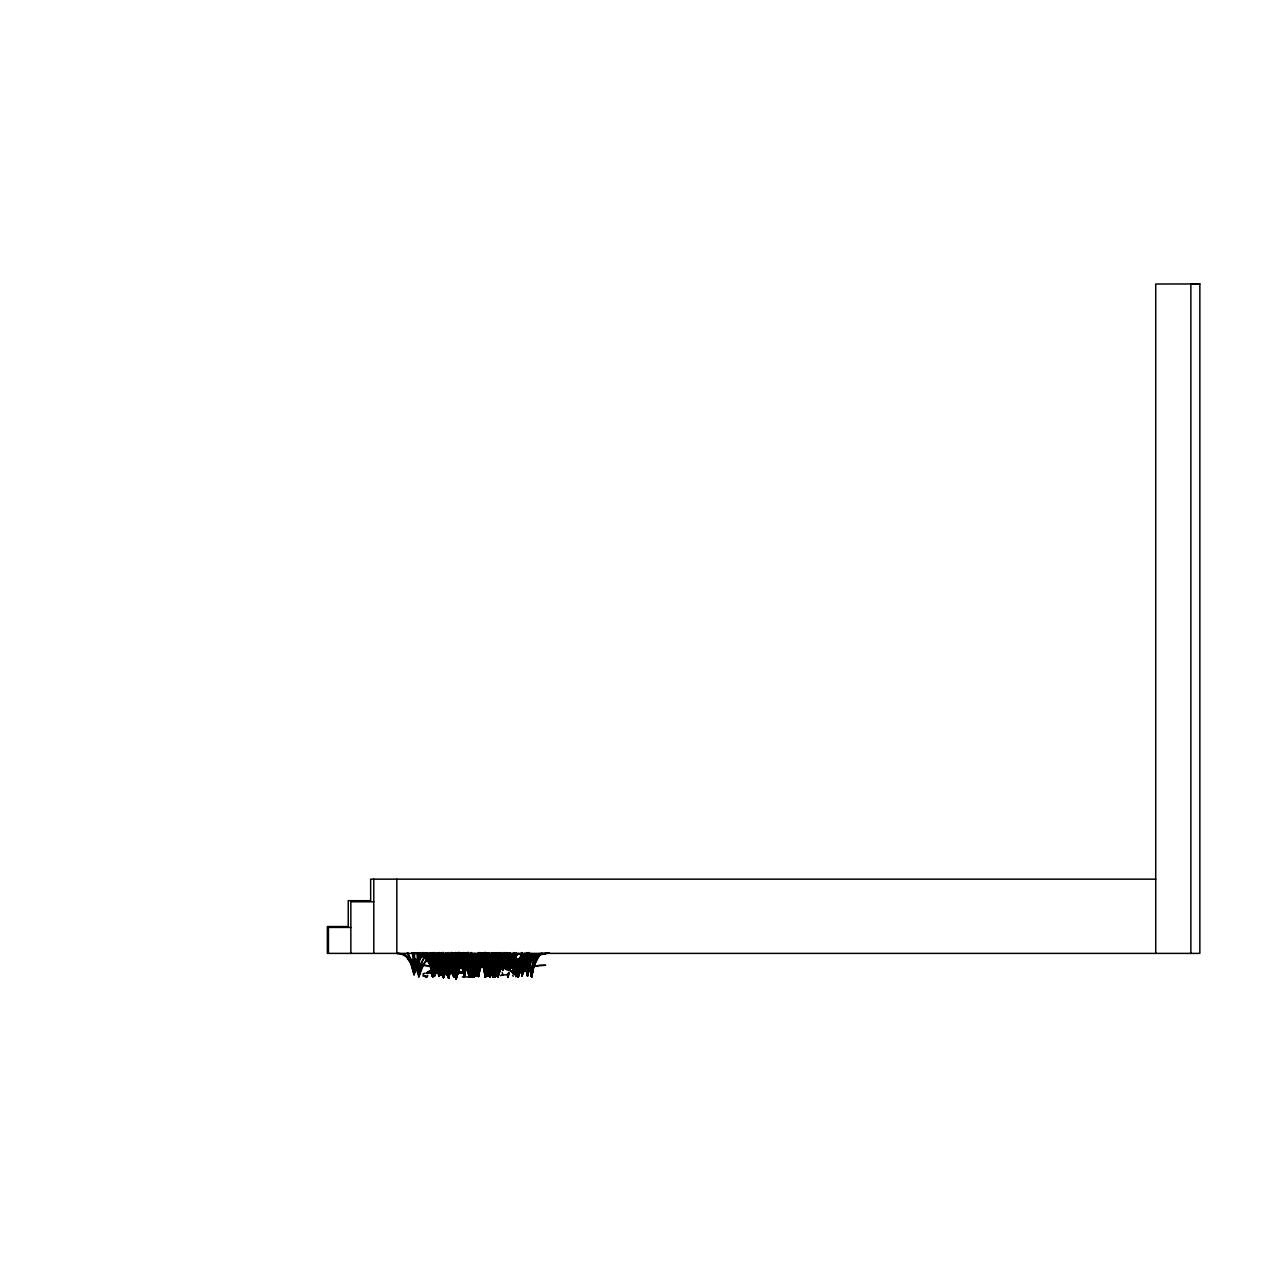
<?xml version="1.0" encoding="UTF-8"?>
<svg xmlns="http://www.w3.org/2000/svg" width="1263" height="1263" viewBox="0 0 1263 1263"><rect width="100%" height="100%" fill="white"/><g stroke="black" fill="none" stroke-linecap="round" stroke-linejoin="round"><path stroke-width="1.5" d="M448.649 973.473L448.649 978.194L452.454 960.448M485.939 959.596L485.939 954.307M478.44 952.57L482.782 963.558L485.134 976.93L485.418 967.442L486.776 970.331L486.097 974.894L487.581 954.749M448.665 973.473L448.649 978.194L448.207 973.805M504.458 967.253L505.484 953.344M450.133 964.522L450.149 961.238M474.43 969.605L473.972 976.93L473.388 974.704L473.972 976.93L477.004 970.126M473.988 974.531L473.972 976.93L476.893 969.937M418.448 953.36L418.89 976.615L421.321 967.647L424.573 962.169L431.188 955.933L438.466 953.328M433.935 952.965L434.204 968.91M438.435 952.965L438.435 958.585M439.95 965.516L440.203 952.839L440.077 975.336L438.324 964.222L434.946 953.155L437.393 954.907A32.08 26.476 82.8 0 1 443.597 962.027L446.486 967.663L448.318 976.441L444.734 972.273L434.393 967.458A54.262 51.909 58.7 0 0 424.842 965.469L418.858 965.232L425.094 965.39A52.667 51.625 -46.4 0 1 434.851 967.316L445.081 972.178L448.318 976.441L450.007 973.599L456.117 969.51M449.817 964.522L449.833 961.238L452.801 953.518M497.275 953.912L497.322 962.816M472.33 960.322L469.947 976.93L467.389 966.006A37.764 23.381 86.1 0 0 464.279 959.17L463.458 952.886M478.109 968.879L478.14 965.279M478.44 968.879L478.472 965.279M499.832 952.57L503.384 959.201L503.4 964.869L503.527 955.633M434.756 968.91L434.504 952.965L436.177 957.18A65.629 59.282 84.9 0 1 439.571 970.805L440.077 975.336L444.529 954.986M447.639 961.775L447.686 959.375M507.758 973.915L507.71 976.93L507.884 973.789M485.955 975.462L485.987 967.853M448.697 971.863L449.707 954.702M449.881 959.643L449.944 956.47M473.783 962.453L476.909 969.147L478.393 976.473L478.645 974.01A32.538 32.38 -35.4 0 1 480.714 966.542L485.592 958.901L491.039 956.707C482.355 958.017 479.419 968.989 478.393 976.473C477.698 966.669 471.652 953.991 460.585 953.486C471.525 954.102 476.767 967.095 478.393 976.473L480.619 965.106A29.886 13.135 84.8 0 1 483.729 960.133L488.481 958.096C481.345 960.338 479.877 970.031 478.393 976.473L475.883 965.106A29.617 14.256 -84.7 0 0 472.473 960.133L467.294 958.096C474.825 959.975 476.893 969.826 478.393 976.473C479.024 966.969 484.313 954.165 495.175 953.486C484.503 954.339 480.003 967.395 478.393 976.473L478.109 974.073A32.222 31.749 63.2 0 0 476.072 966.542L471.194 958.901L465.779 956.707L469.757 957.954L473.783 962.453A37.764 22.134 -86.2 0 0 472.394 966.006L469.947 976.93C469.283 969.4 469.568 956.454 460.884 953.944L463.379 955.381L463.41 973.331L467.863 952.965M464.231 959.122L464.437 973.331L467.278 966.511L472.994 960.275M442.981 952.491L443.502 977.72L447.812 966.416A32.191 25.718 -83.3 0 1 451.696 961.396L448.16 955.886L444.718 954.339C454.538 956.612 455.28 970.679 456.227 979.062L459.369 968.121A37.764 31.654 -84.3 0 1 465.842 958.285M473.151 962.374L473.451 976.741L473.215 953.865M508.436 969.084L508.626 954.496M516.488 975.368L516.014 976.488L516.046 975.273L516.014 976.488L521.351 970.852L529.607 967.363A52.667 51.894 36.8 0 1 539.443 965.453L545.711 965.279L539.664 965.516A54.262 52.43 -54 0 0 530.018 967.505L521.73 970.979L516.014 976.488L516.251 975.399M443.155 961.775L442.871 970.173M486.192 974.894L486.476 967.111M448.223 966.242L448.128 969.826L448.302 966.053M498.08 969.858L497.764 977.041M496.548 970.331L496.327 975.983L495.712 972.384M434.819 968.705L434.93 965.058A37.764 1.958 -86.9 0 0 435.088 955.223L435.072 952.602M452.328 953.502L452.028 959.675M456.827 953.502L456.653 957.559M488.702 965.058L488.292 975.983L486.776 970.331M506.1 953.502L505.926 957.559M474.067 974.057L473.972 976.93L472.851 971.279M508.136 954.496L507.979 969.084M507.821 973.694L507.71 976.93L507.568 974.01M519.914 971.405C525.14 971.579 522.693 970.047 522.124 975.983L521.508 973.11L522.124 975.983C524.398 963.48 536.491 952.491 549.437 952.997L540.675 954.433L529.339 962.074M478.361 972.478L478.235 975.983L477.667 971.468L476.34 975.983L474.493 970.331M485.718 969.084L485.576 976.93L483.824 967.79A49.746 49.699 -43.1 0 0 480.114 958.791M498.143 969.652L497.843 976.93L496.343 971.279M441.497 952.934C432.451 955.317 429.12 995.07 435.088 964.285A32.191 12.677 -85.6 0 1 438.403 957.165L442.018 953.091M503.842 964.569L504.221 955.144M427.226 960.069A32.191 25.718 -83.3 0 0 423.342 965.09L418.921 976.504L419.016 953.36M434.661 972.494L434.519 975.983L433.951 973.189M439.145 972.494L439.003 975.983L438.435 973.189M488.434 972.494L488.292 975.983L487.092 970.173M508.136 966.558L508.279 963.558M509.21 954.907L508.547 969.289M414.627 965.09L419.032 976.378L419.442 965.453A37.764 1.958 -86.9 0 0 419.584 955.617L419.569 952.997M434.677 972.384L434.519 975.983L434.125 973.11M455.659 957.275L447.26 966.148L443.502 977.72L439.114 966.416A32.08 26.476 82.8 0 0 432.893 959.296L425.757 955.223L421.305 954.717C428.536 950.692 449.249 973.126 439.713 972.415C447.213 973.063 435.009 969.558 439.003 975.983L438.608 973.11M448.87 973.331L448.649 978.194L448.223 973.662M464.563 964.158L464.295 976.93L467.626 960.654M477.272 969.447L477.13 975.983L473.562 962.611M485.402 964.158L485.134 976.93L489.933 953.233M508.342 962.106L508.673 955.081M450.228 969.652L450.386 966.432M464.673 965.516L464.295 976.93L461.942 963.558M396.835 879.159L396.835 953.391C408.912 952.965 417.942 965.248 419.032 976.378L419.174 973.378A47.789 44.063 79.9 0 1 420.8 964.237L426.294 953.218M439.887 955.87L435.988 966.59L434.519 975.983L431.472 960.717L427.32 952.586M439.161 972.984L439.003 975.983L436.856 963.558M442.713 972.889L442.555 975.983L441.939 972.384M464.121 958.949L463.41 973.331L458.895 952.965M465.715 953.139L465.51 957.007M478.424 972.368L478.235 975.983L477.746 971.594L478.882 966.842A49.683 49.62 -52.3 0 1 482.608 957.828M450.733 960.038L451.175 952.491M464.2 957.386L464.374 954.26M474.714 954.275L473.372 976.773M441.229 953.312L440.077 975.336L438.671 963.906L435.514 952.649M448.981 971.673L450.449 954.212M455.485 955.444L455.659 952.491M482.798 952.839L485.702 967.111L485.134 976.93L484.724 972.415A65.629 63.75 -80.7 0 0 481.44 958.791L479.766 954.623M505.658 962.074L505.8 959.675M459.906 952.76L465.289 959.391L464.437 973.331L462.889 968.8L457.932 962.185M478.645 968.674L482.545 955.112L487.297 954.939L482.703 955.333L475.33 958.585M451.728 964.695L451.349 970.331L453.906 977.278C455.911 968.484 463.647 961.632 472.173 959.296M485.466 962.548L486.192 953.439M473.293 959.233L473.736 953.865M450.859 959.375L451.712 953.344M472.615 963.022A32.191 7.957 -85.8 0 0 471.904 965.642L469.947 976.93L467.784 965.642A32.08 9.33 85.8 0 0 465.226 958.506L464.689 952.886M465.068 963.827L464.295 976.93L463.868 972.415A65.629 63.75 -80.7 0 0 461.99 963.211M482.719 954.765L486.113 974.815L488.655 954.37M432.988 973.726L432.704 976.883L432.214 973.22L430.43 972.542L431.425 973.489L434.693 973.11L439.966 971.026L438.324 972.478L434.567 971.105L436.256 972.494L438.435 971.721L436.745 973.126L433.209 971.594L434.077 972.699L433.256 973.489L430.667 972.842L433.414 972.621A3.6 1.8 0.1 0 1 437.187 971.61A3.6 1.8 0.1 0 1 440.329 973.126A3.6 1.705 0.1 0 0 436.761 971.673A3.6 1.705 0.1 0 0 433.193 973.11A3.6 1.326 18.8 0 0 432.562 972.715M495.428 973.836L495.175 976.93L494.638 973.331M413.838 952.997L413.648 956.123A32.08 2.337 85.9 0 0 413.633 963.243L414.075 974.547L417.232 963.622A37.764 31.654 -84.3 0 1 423.705 953.77M442.618 953.012L442.129 957.559A32.08 2.337 85.9 0 0 442.113 964.695L442.271 970.331M477.335 968.121L479.419 953.549M477.43 972.21L477.13 975.983L475.362 966.842A49.746 49.589 66.1 0 0 474.304 963.78M486.034 975.147L485.971 975.194M432.72 972.289A3.6 0.979 25.9 0 1 433.43 972.699L432.814 976.694M472.457 973.931L472.188 976.93L471.352 973.11M474.809 954.212L474.367 959.564L475.725 953.77M478.361 953.407L484.376 966.1L486.113 974.815L487.502 963.543L491.891 952.57M439.729 953.612L434.819 963.164L432.483 975.589M529.102 952.491L527.508 975.983L525.945 966.842A49.746 39.611 87 0 0 520.735 953.676M465.147 965.832L464.295 976.93L462.7 960.212M485.829 967.695L485.134 976.93L484.234 965.832A48.294 45.721 82.1 0 0 478.298 952.965M486.034 962.185L486.934 952.949M508.579 972.415L508.168 976.93L507.631 973.915M439.729 953.897L434.835 963.432A47.789 47.268 -62.5 0 0 432.751 972.573L432.467 975.589L429.673 964.285A32.08 13.956 85.5 0 0 426.089 957.165L422.158 953.091M503.905 966.432L505.642 952.491M476.798 971.121L476.34 975.983L473.657 968.989M433.035 973.805L432.735 976.82L432.388 974.026M528.123 952.855L527.508 975.983L528.976 967.095A51.373 44.11 86 0 1 534.17 954.133M417.106 954.907L418.053 967.316A430.983 400.513 -89.9 0 0 418.969 976.441L422.252 961.111L426.72 952.981M434.835 972.889L434.519 975.983L434.33 972.384M439.319 972.889L439.003 975.983L438.814 972.384M486.271 969.289L485.576 976.93L483.666 968.042L479.845 959.201M504.079 966.163L505.721 953.486M465.779 955.933L466.094 952.949L468.415 952.934M442.887 972.984L442.555 975.983L442.034 972.494M508.231 967.111L510.284 952.949M508.563 973.426L508.168 976.93L507.9 973.915M442.271 962.927L434.898 958.743L427.715 957.591L437.882 959.627A29.617 27.328 -77.8 0 1 442.776 962.69L449.36 968.247L453.906 977.278L455.28 954.307L453.827 960.669L453.906 977.278L456.353 970.284M495.238 971.121L494.812 976.93L493.217 972.415M450.117 955.507L448.649 978.194L445.602 952.586M465.337 957.938L465.763 954.244M469.757 972.273L469.41 976.93L466.884 967.9M485.971 959.785L486.602 954.244M433.067 974.026L432.735 976.82L432.435 973.805M477.777 961.948L477.998 960.148M508.436 967.379L510.662 953.439M434.898 973.11L434.519 975.983L434.346 972.494M488.67 973.11L488.292 975.983L487.502 969.731M477.856 968.342L480.398 953.96M477.935 972.21L478.235 975.983L479.687 967.095A51.373 44.11 86 0 1 482.813 958.254A51.373 51.294 -48.1 0 0 479.024 967.095L477.13 975.983L476.119 968.674M516.362 974.531L516.693 972.068M486.887 958.396L487.392 954.765M482.024 953.233L486.113 974.815L487.881 965.863A48.294 45.042 -83 0 1 493.865 952.965M508.784 972.542L508.168 976.93L508.689 973.315M486.76 965.437L487.313 961.68M487.85 965.8L491.796 970.126L490.249 976.93L487.755 965.564A29.617 14.256 -84.7 0 0 484.329 960.575L479.151 958.538C486.681 960.417 488.749 970.284 490.249 976.93C491.86 967.853 496.359 954.796 507.031 953.944C498.238 956.659 496.343 968.895 495.175 976.93L494.307 971.121C496.975 965.011 498.664 954.354 506.889 953.944L496.643 966.29L493.044 976.93C491.623 967.821 486.192 959.659 479.119 953.912M448.302 970.221L448.807 967.063M477.809 971.594L477.13 975.983L474.841 957.196M450.386 970.331L451.002 966.479M450.528 970.095L451.017 967.095M486.934 963.259L488.292 956.028M476.798 973.11L476.34 975.983L474.872 970.173M516.567 967L518.54 959.359L521.209 957.165L518.509 962.911M469.883 974.057L469.41 976.93L465.763 965.374M451.491 952.586L448.649 978.194L448.444 973.331M449.644 968.2L450.133 965.374M463.158 952.507L459.732 960.069L458.09 974.278L457.553 970.679M455.706 955.538L456.196 953.344M443.076 969.731L446.265 958.128M493.28 972.273L494.812 976.93L495.096 974.452A32.538 14.619 -85 0 1 496.533 967C508.942 939.877 491.102 970.237 494.812 976.93L497.733 969.937L501.664 965.564A29.886 29.728 39.3 0 1 509.478 960.575L520.561 958.538L521.193 964.616M479.924 960.369L478.235 975.983L479.829 966.842A49.683 40.479 -86.8 0 1 483.034 957.828M495.791 968.2C497.48 961.948 502.106 953.928 509.399 953.944L503.89 955.381L500.227 958.522A32.08 21.85 84.5 0 0 495.712 965.642L493.044 976.93L490.739 968.2L486.334 960.322M474.399 971.121L474.951 968.2M459.4 965.753L458.09 974.278L457.743 971.484M470.199 971.279L469.41 976.93L469.126 974.531A32.222 31.749 63.2 0 0 468.668 971.926M515.714 974.136C517.183 965.579 522.345 954.339 532.26 953.944C525.124 959.643 519.677 967.821 518.272 976.93C516.851 967.821 511.436 959.659 504.347 953.912M450.575 970.505L451.301 966.748L452.943 968.989M533.633 954.496L531.644 976.93L528.045 963.558L521.524 952.57L518.982 961.664L518.272 976.93C516.851 968.121 512.731 958.364 504.269 954.291M508.847 965.832L511.373 954.765M435.072 973.189L434.519 975.983L434.377 972.984M534.659 954.907L531.644 976.93L529.907 967.79A49.746 49.699 -43.1 0 0 523.703 954.623M472.394 959.896L473.041 957.259M470.199 972.068L469.41 976.93L468.62 972.068M451.396 971.121L453.417 964.016M480.429 960.733L478.235 975.983L478.061 972.368M509.084 965.516L511.768 954.244M495.885 970.679L497.417 964.506M495.854 971.279L494.812 976.93L493.691 971.279M516.014 976.488L516.267 975.32M427.699 975.431L427.02 977.309L425.663 977.309L424.984 975.431M470.294 972.415L469.41 976.93L468.541 971.279M450.417 968.421L451.065 965.642M479.04 965.011L477.13 975.983L476.625 968.879M434.077 968.295L434.725 965.516A32.191 8.115 -85.8 0 1 435.435 962.895M433.793 965.248L434.425 962.611M474.856 967.221L474.383 961.459M498.127 963.558L496.327 975.983L495.806 972.494M487.297 967.79L485.576 976.93L482.545 962.422M477.019 973.189L476.34 975.983L474.099 969.163M466.915 962.485A37.764 37.306 -69.6 0 1 468.952 966.006L472.188 976.93L474.856 965.642A32.08 21.85 84.5 0 1 479.387 958.506L484.945 954.449L488.56 953.944C477.998 954.907 473.799 967.979 472.188 976.93L470.278 969.858L466.505 962.816L467.91 966.29M494.243 971.121L493.044 976.93L489.791 966.006A37.764 37.306 -69.6 0 0 482.577 956.17L479.561 953.549M448.381 970.442L451.759 961.759M449.47 963.937L453.354 953.218M490.565 963.558L488.292 975.983L487.913 968.705M433.667 969.747L439.145 956.423M487.486 968.042L485.576 976.93L484.945 969.289M450.038 969.858L452.28 962.816M516.362 974.704L516.993 972.415M475.804 968.421L473.972 976.93L473.704 974.452M434.125 967.426L436.019 961.538M450.481 967.537L452.391 961.664M505.674 968.658L507.189 964.016M517.025 970.126L515.857 974.704L515.257 972.415M506.005 957.828L507.221 953.676M531.013 953.549L528.518 964.19L527.508 975.983L524.761 962.611L521.019 954.133M473.878 969.652L472.188 976.93L471.92 973.931A48.562 15.851 85.8 0 0 470.657 964.79L467.373 952.76M516.583 974.105L517.783 970.647A14.84 3.426 -79.8 0 1 519.125 968.026L526.245 960.796L534.438 958.538L526.908 960.575L519.646 968.421M450.749 962.722L453.212 956.486M496.817 962.722L499.295 956.486L502.2 953.881M531.581 953.96L527.508 975.983L523.624 953.96M450.449 969.652L451.554 966.006A37.764 22.134 -86.2 0 1 452.928 962.485M448.839 963.558L449.723 960.717M509.336 969.826L513.631 959.454L517.751 953.802M443.96 954.496L440.077 975.336L439.05 966.448L435.104 953.486M457.143 958.838L458.895 953.297M467.294 952.476L463.41 973.331L462.905 968.8A65.629 59.282 84.9 0 0 459.511 955.175L458.406 952.397M457.048 961.159L459.637 954.133M488.797 962.422L485.576 976.93L484.266 966.227L480.887 956.438M448.554 970.537L452.312 962.027M509.573 969.621L514.057 959.091L518.193 953.439M449.36 963.843L450.291 961.017M453.764 957.449L454.996 953.818M457.648 959.264L459.495 953.818M458.232 953.549L456.117 956.565L455.785 960.638A32.08 2.337 85.9 0 0 455.769 967.758L456.227 979.062C457.269 968.895 463.047 959.438 471.288 953.502M516.583 974.626L517.388 972.273M523.656 968.658L525.455 964.016M473.23 961.664L469.947 976.93L468.541 967.537M477.303 954.875L474.414 964.948L473.278 976.362M473.12 962.816L469.947 976.93L467.673 964.506L464.168 956.817M457.08 966.274L457.916 964.016M436.193 961.853L435.151 964.664A47.789 45.8 -76.2 0 0 434.251 967.663L430.92 967.474L434.756 967.663A50.094 35.269 -75.5 0 1 440.629 969.242L446.613 973.11L448.318 976.441L449.533 974.168M452.564 961.98L451.507 964.79A47.789 45.721 -76.5 0 0 450.623 967.774A14.288 6.678 79.6 0 0 449.044 970.473L448.318 976.441L451.728 971.926L456.322 969.131A47.631 27.675 -78.3 0 1 461.516 967.6L464.689 967.474L461.074 967.663A49.352 33.17 76 0 0 455.517 969.242L449.912 973.11L448.318 976.441L444.75 971.926L439.856 969.131A48.31 29.87 78 0 0 434.33 967.6M470.846 967.695L471.636 965.564M470.91 969.605L471.794 967.221M489.255 959.454L486.255 969.826L485.576 976.93L485.339 966.448M435.672 970.173L442.082 959.375M454.049 963.764L453.164 966.037A32.538 24.076 -83.3 0 0 451.759 970.979M458.548 963.764L457.664 966.037A32.538 24.076 -83.3 0 0 456.89 968.468M476.988 962.643L479.119 958.222M489.444 970.173L492.049 964.427M496.959 952.76L494.37 964.79A47.789 11.162 -86 0 0 493.296 973.931L493.044 976.93L492.759 973.931A48.562 15.851 85.8 0 0 491.496 964.79L488.228 952.76M507.821 963.764L506.937 966.037A32.538 24.076 -83.3 0 0 506.163 968.468M522.187 952.76L519.598 964.79A47.789 11.162 -86 0 0 518.525 973.931L518.272 976.93L515.02 966.006A37.764 37.306 -69.6 0 0 507.805 956.17L504.79 953.549M444.039 968.91L445.444 965.342M477.809 971.326L476.34 975.983L475.946 971.121M418.842 976.662L418.669 976.915A269.256 269.256 0 0 1 418.511 959.706M439.335 956.186L436.303 963.843A47.789 44.063 79.9 0 0 435.025 969.905M490.944 961.017L494.307 954.291M501.522 959.391L499.627 964.79A47.789 44.063 79.9 0 0 498.001 973.931L497.843 976.93L496.659 971.121M468.005 958.791L469.678 954.623M490.518 954.623L488.844 958.791A64.571 61.808 82.5 0 0 485.56 972.415L485.134 976.93L483.508 954.244M491.512 960.717L494.812 954.007M502.106 959.075L497.843 976.93L497.069 970.679M446.834 958.443L444.86 963.843A47.789 37.795 -83.6 0 0 443.376 969.905M444.229 968.705L445.713 965.058A37.764 31.654 -84.3 0 1 446.913 962.69M445.302 953.486L442.239 961.964L440.077 975.336L439.208 953.312M454.033 956.88L455.138 954.133M468.068 952.839L464.484 964.443L463.41 973.331L459.432 952.476L456.306 955.586M476.04 962.911L478.424 958.412L482.056 957.165L479.451 957.591L475.33 961.096M468.099 959.201L471.052 952.57M474.351 954.954L474.935 953.533M445.839 953.028L444.118 957.18A64.571 59.724 -84.3 0 0 440.598 970.805L440.077 975.336L439.966 967.158M454.538 956.454L455.675 953.676M460.174 953.676L458.453 957.828A64.571 59.724 -84.3 0 0 456.985 962.264M468.589 952.397L467.436 955.175A64.571 59.724 -84.3 0 0 463.931 968.8L463.41 973.331L461.705 961.443M516.788 974.136L517.988 971.279M492.586 967.9L496.485 960.796L500.337 958.538L495.585 960.575A29.886 13.135 84.8 0 0 492.475 965.564L490.249 976.93L486.602 965.374M517.814 967.9L522.756 959.691L531.013 954.449L534.628 953.944C524.082 954.907 519.867 967.979 518.272 976.93L517.988 973.931A48.562 15.851 85.8 0 0 516.725 964.79L513.457 952.76M474.414 968.437L475.488 966.006A37.764 37.511 62.5 0 1 482.766 956.17M436.003 970.331L438.829 964.695A32.191 25.718 -83.3 0 1 442.713 959.675A32.191 3.789 -85.9 0 0 442.429 957.559L441.987 954.433M440.487 970.331L441.766 967.474M491.039 967.474L488.292 975.983L487.976 968.91M432.293 975.857L432.151 976.094A269.256 233.181 -90 0 1 432.183 952.539M478.993 952.57C475.677 954.986 470.057 992.844 474.841 967.474A46.084 37.164 -85.6 0 1 480.161 955.002L481.74 952.618M463.126 954.086L462.321 955.854A32.191 7.957 -85.8 0 0 460.048 962.974M474.178 958.522L477.288 953.96L484.566 958.222M499.88 959.533L496.106 969.858L495.175 976.93L494.875 973.931L495.175 976.93L497.638 966.006A37.764 22.134 -86.2 0 1 499.011 962.485M477.903 956.517L476.625 961.696L475.741 956.517M500.022 958.128L503.621 952.586M455.296 953.36L452.359 960.038A64.571 61.808 82.5 0 0 449.075 973.662L448.649 978.194L447.023 955.507M454.143 956.344L456.038 952.57M520.845 971.152L518.493 971.657M473.025 971.452L474.193 969.163M501.616 965.374L497.843 976.93L497.464 969.652M483.019 952.855L479.245 961.79L477.13 975.983L475.804 956.801L476.64 960.369M472.883 965.374L474.32 962.722L473.199 976.141L471.683 965.232L467.594 952.57M473.657 970.331L475.22 967.474M473.325 971.326L474.604 968.989M502.153 965.642L497.843 976.93L497.527 969.858M463.821 954.165L460.332 961.853L458.09 974.278L457.79 971.263M474.399 959.075L479.829 952.586M472.772 964.711L473.957 962.643M472.851 964.964L474.035 962.911M459.527 961.696L463.947 955.886L467.215 954.339C457.601 956.817 457.174 970.773 456.227 979.062C455.075 968.847 449.186 959.406 440.834 953.502M508.815 961.696L512.036 957.259L515.099 956.217L511.562 957.449L508.152 961.948M454.143 956.754L457.095 953.944L460.316 957.48L463.584 965.99L464.437 973.331L465.668 968.674L470.325 961.964A29.886 27.012 79.1 0 1 472.457 960.038M464.547 953.881L459.985 963.622L458.09 974.278L457.759 970.773M493.738 953.407L487.818 966.1A49.683 49.573 62.3 0 1 490.249 960.243M491.56 956.075L493.107 953.439M516.346 952.57L514.862 955.081A51.373 38.648 -86.9 0 0 509.794 968.042M539.175 953.439L533.728 965.958L531.644 976.93L528.613 962.422L524.603 953.439M458.879 961.948L459.937 960.148M490.676 956.438L492.254 953.802M538.322 953.802L533.097 966.227L531.644 976.93L529.008 954.907M473.593 963.89L474.604 962.201M420.626 952.855L416.38 962.39A47.789 37.795 -83.6 0 0 414.406 971.531L414.075 974.547L410.885 963.622A37.764 32.475 83.9 0 0 404.255 953.77M462.779 957.354L458.532 966.905A47.789 37.795 -83.6 0 0 456.543 976.046L456.227 979.062L453.022 968.121A37.764 32.475 83.9 0 0 446.407 958.285M502.879 954.291L500.606 958.443L506.51 960.796M527.05 959.896L523.956 966.037A32.222 30.17 77.2 0 0 523.214 968.468M496.391 952.586L493.754 961.664L493.044 976.93L496.327 966.006A37.764 37.511 62.5 0 1 503.605 956.17L506.637 953.549M420.121 952.57L415.874 962.122L414.075 974.547L411.122 963.89L404.586 954.149M447.228 961.869L454.838 952.602M481.314 953.06L475.946 963.464L473.199 976.141L470.546 963.464L465.337 953.06M478.677 969.163L481.992 964.853M527.318 964.427L523.845 970.173L522.124 975.983L521.808 973.584M453.401 968.989L456.843 964.616A29.886 27.012 79.1 0 1 458.974 962.69M457.901 968.989L461.342 964.616A29.886 27.012 79.1 0 1 463.474 962.69M479.703 967.474L481.629 964.695M479.087 968.989L482.529 964.616M438.656 957.007L439.998 955.128M455.012 957.133L459.085 952.76L461.358 959.943M465.337 952.586L460.49 962.122A47.789 45.721 -76.5 0 0 458.39 971.263L458.09 974.278L457.838 971.184M519.267 968.2C523.735 961.254 530.949 956.059 539.033 954.291M474.067 956.486L476.972 953.881M438.482 956.707L439.84 954.844M454.838 956.817L458.974 952.586M500.906 956.817L502.264 954.954M456.085 959.896L460.379 956.154M479.072 953.549L477.161 956.17A37.764 22.134 -86.2 0 0 475.377 959.17M504.3 953.549L502.39 956.17A37.764 22.134 -86.2 0 0 500.606 959.17M451.759 961.522L453.827 966.905A48.562 41.079 82.6 0 1 455.896 976.046L456.227 979.062L456.448 967.758A32.191 3.789 -85.9 0 0 456.101 960.638L455.375 956.565L457.506 953.912M478.345 953.912L474.651 959.533L479.924 952.76M501.632 956.549L503.574 953.912M519.819 967.695L521.382 965.564A29.886 19.813 -83.8 0 1 526.908 960.575L536.159 955.381L545.221 953.944L542.206 953.881M516.772 974.278L523.214 969.305A49.352 33.17 76 0 1 528.755 967.711L532.386 967.521L529.197 967.647A47.631 27.675 -78.3 0 0 524.019 969.195L517.23 974.215M453.812 969.163L459.527 962.927M458.295 969.163L464.01 962.927M519.125 968.026L520.593 966.842L518.177 967.916A14.288 6.678 79.6 0 0 516.741 970.537L516.014 974.041C518.083 965.942 522.566 954.433 532.26 953.944M495.68 952.57L493.801 955.081A51.373 50.82 -75.9 0 0 487.992 966.527M541.748 952.57L539.869 955.081A51.373 50.82 -75.9 0 0 533.554 968.042L531.644 976.93L530.334 966.227L525.487 953.802M475.898 960.322L482.924 954.291M423.342 954.149L416.964 963.89L414.075 974.547L412.18 962.122L407.744 952.57M475.077 960.622L482.482 954.449M457.916 968.026L459.795 965.911A29.886 27.012 79.1 0 1 466.757 960.922L471.888 959.17M508.736 966.732L510.615 964.616A29.886 27.012 79.1 0 1 517.577 959.627L527.587 957.591L520.53 958.743L513.299 962.927M475.251 960.843L479.403 957.465M509.226 966.953L511.136 964.853M483.176 956.549L475.788 966.29L472.188 976.93L471.367 971.279M475.646 960.796L479.498 958.538L475.93 959.517M478.677 967.695L480.808 965.564M508.247 952.965C501.727 958.901 497.212 967.174 496.327 975.983L495.996 972.984M508.61 952.602L505.958 955.223A37.764 31.654 -84.3 0 0 499.469 965.058L496.327 975.983L495.949 970.173M456.59 958.633L460.19 956.233M461.09 958.633L463.489 956.644M478.835 967.9L483.397 963.89M450.481 967.868L452.912 966.795L451.428 967.979A14.84 3.426 -79.8 0 0 450.086 970.6L448.318 976.441L446.249 970.6A14.903 4.799 79.4 0 0 444.576 967.979L442.618 966.795L445.523 967.868A14.13 7.783 -79.1 0 1 447.307 970.473M455.564 956.707L460.158 952.886M495.854 959.375L498.08 957.275M454.175 955.175L457.095 953.944L454.869 953.549L455.927 953.565M436.824 971.8L438.135 971.358L437.235 971.058A3.6 1.8 -0.1 0 0 433.509 970.047A3.6 1.8 -0.1 0 0 430.367 971.547A3.6 1.705 -0.1 0 1 432.688 970.221L436.003 971.547L437.645 970.079L433.951 971.547L432.735 970.158A3.6 1.705 -0.1 0 1 436.272 970.505M438.893 954.165L437.898 955.049L437.882 952.602M484.187 955.665L486.208 953.912L484.613 953.881M531.865 953.549L528.834 956.17A37.764 37.511 62.5 0 0 521.556 966.006L518.272 976.93L515.399 965.642A32.191 22.971 -84.2 0 0 510.584 958.522L504.695 954.449M427.494 976.141L423.105 976.141L423.105 973.82L425.299 973.11M512.052 964.964L515.193 974.531A32.222 31.749 63.2 0 0 513.157 967C506.526 946.524 489.507 962.895 490.249 976.93L486.823 964.964M450.244 973.678L462.337 967.458A54.262 52.43 -54 0 1 471.967 965.469L478.014 965.232L471.746 965.39A52.667 51.894 36.8 0 0 461.926 967.316L458.895 968.326M505.532 953.533L506.684 952.586M461.769 972.447C452.786 974.041 470.783 971.231 461.106 973.094A2.242 1.089 -6.7 0 0 457.806 972.684M505.105 953.77L506.368 952.76M468.147 956.028L470.957 953.833M481.898 959.675L493.186 953.502M481.156 959.375L486.792 955.538M429.436 957.954L438.656 953.407M460.695 953.139L458.39 954.907A32.191 25.718 -83.3 0 0 456.196 957.007M508.247 958.522L512.904 955.381L519.567 953.944L514.894 954.291L509.999 956.486M479.561 962.927L484.218 959.848M446.676 955.538L444.308 957.275L445.192 958.412M472.82 953.849L469.568 957.228L466.647 963.385A32.538 24.076 -83.3 0 0 464.752 970.852L464.437 973.331L461.926 966.337L458.422 961.964A29.617 27.328 -77.8 0 0 456.259 960.038M530.034 957.449L533.365 956.217L529.576 957.259M472.473 953.991L466.9 961.348L464.437 973.331L464.121 970.852A32.222 21.597 84 0 0 462.353 963.385L459.669 957.228L456.669 953.849M489.097 957.559L497.685 953.502M432.972 973.252L432.12 973.236M481.787 955.175L483.224 954.291M488.371 957.275L494.275 954.212M456.211 957.528L460.884 955.223L465.226 954.717L458.106 955.949M466.347 961.254L471.257 958.743M520.703 970.458A3.6 1.405 20 0 1 522.85 969.763A3.6 1.405 20 0 1 526.56 971.231A3.6 1.705 10.2 0 1 529.544 970.142A3.6 1.705 10.2 0 1 533.333 971.642A3.6 1.626 -9.4 0 0 530.776 970.205A3.6 1.626 -9.4 0 0 526.56 971.642A3.6 0.963 -26 0 0 526.876 970.126A3.6 0.963 -26 0 0 522.74 971.642A3.6 0.931 24.4 0 1 522.393 970.205A3.6 0.931 24.4 0 1 526.56 971.642L526.56 971.231A3.6 1.326 -18.9 0 0 525.503 969.795A3.6 1.326 -18.9 0 0 521.051 971.247L523.403 971.373L520.182 971.894M522.393 971.547L521.098 971.784M517.151 971.168L517.088 971.2A2.526 0.868 -20.5 0 0 514.357 972.178A2.526 0.916 21.7 0 1 514.499 971.152L508.389 962.722M468.305 959.627L473.42 957.875M519.503 971.657L521.54 971.294L520.467 971.768M488.781 960.796L499.722 958.538L488.639 960.575M522.345 966.953L520.909 957.607L520.672 958.57C509.573 958.301 497.654 965.895 494.812 976.93L494.543 974.452M466.757 958.743L471.588 957.607M491.591 958.57L498.396 957.591L493.659 958.001M489.776 954.212L492.791 953.344M466.363 958.57L471.446 957.543M482.403 955.207L477.288 956.975A29.886 27.012 79.1 0 0 474.793 958.364M489.176 958.001L493.896 957.591L489.46 957.875M456.29 956.075L456.227 979.062L454.759 955.996L455.375 956.565M462.242 953.881L460.758 953.944L463.189 954.449M477.272 953.881L475.63 953.944L481.456 955.381L485.355 958.522M434.63 957.543L432.214 957.591L439.398 958.743M480.177 957.18L480.445 957.101M484.376 953.96L486.192 953.944M507.031 953.944C496.17 954.623 490.881 967.426 490.249 976.93L489.981 974.452A32.222 31.749 63.2 0 0 487.928 967L486.887 964.711M489.586 965.248L486.539 965.279L492.538 965.516A54.262 51.909 58.7 0 1 502.09 967.505A48.31 29.87 78 0 1 507.552 969.195M458.627 953.012L460.727 952.997M507.915 953.012L509.999 952.997M495.949 953.012L498.522 952.997L495.728 952.934M474.556 958.901L476.767 958.885L474.399 958.838L482.813 962.201M1155.724 879.159L370.643 879.159L370.643 900.693L348.241 900.693L348.241 926.553L327.354 926.553L327.354 953.391L1199.85 953.391L1199.85 283.938L1155.724 284.017L1155.724 953.391M1199.85 283.938L1190.867 283.938L1190.867 953.391M373.785 901.766L350.846 901.766L350.846 953.391M350.846 927.421L328.443 927.421L328.443 953.391M502.09 974.862L506.731 974.862M500.306 975.652L502.942 975.036L502.216 972.399M462.258 976.93L472.962 976.93M466.094 952.997L468.241 953.012M396.835 953.391L401.271 953.897L408.423 957.954A32.08 26.476 82.8 0 1 412.764 962.469M502.737 953.96L500.858 953.944L502.5 953.881L499.406 958.522A32.191 7.957 -85.8 0 0 498.617 960.622M496.217 956.233L495.159 956.217L498.459 957.449M445.413 957.528L444.339 957.512C452.265 959.422 453.322 970.394 453.906 977.278L454.222 974.799A32.538 24.076 -83.3 0 1 456.117 967.347L460.127 959.706L464.279 957.512C456.054 959.154 454.491 970.221 453.906 977.278L453.606 974.799A32.222 21.597 84 0 0 451.838 967.347L449.139 961.19L446.155 957.812M473.846 953.502L474.809 953.549M461.863 972.242L460.79 972.463L461.169 973.347L464.342 972.905L460.995 972.447L461.169 973.347A2.242 1.042 6 0 0 457.711 972.573M486.444 957.875L481.487 957.591L486.176 958.001M443.613 954.875L446.155 955.207M443.455 954.954L445.871 955.333M457.317 957.607L462.069 958.743M500.369 958.491L505.816 960.575M474.114 953.881L479.719 956.486L483.397 960.322M474.351 953.96L478.393 955.381L484.187 960.622M474.493 958.822L480.161 960.575A29.617 29.523 -13.2 0 1 482.94 961.964M492.886 954.291L499.453 956.486M454.933 953.344L461.058 955.538M450.449 953.344L456.559 955.538L462.305 959.375M492.633 954.449L499.027 956.754M459.353 957.875L461.626 958.57L457.553 955.381L451.586 953.944L456.969 955.175L462.211 959.359M450.07 953.502L461.595 959.675M505.089 968.532L498.617 967.521L502.437 967.711A50.094 35.269 -75.5 0 1 508.326 969.305M424.084 954.212L416.822 952.997L421.258 953.502L428.41 957.559A32.08 26.476 82.8 0 1 434.614 964.695L437.503 970.331M456.48 959.517L459.322 960.575M442.208 954.291L440.045 953.944L442.524 955.381M456.401 959.691L466.994 965.8M448.76 955.917L451.349 956.975M439.777 958.57L442.366 959.627M436.288 971.547C432.309 969.873 434.835 973.173 437.235 971.058A3.6 0.916 24.4 0 1 436.73 969.716A3.6 0.916 24.4 0 1 440.377 970.758M448.381 956.091L453.385 958.585L453.906 977.278L451.396 954.307L453.433 956.738M457.569 958.743L459.953 959.848M457.127 958.57L459.432 959.627M457.474 954.433L460.427 955.807M460.616 955.381L454.791 953.944L460.032 955.175M470.152 971.926A32.538 32.38 -35.4 0 0 469.662 974.452L469.41 976.93L466.9 965.564A29.617 14.256 -84.7 0 0 463.489 960.575L458.311 958.538L461.453 959.691L465.921 965.8M460.821 958.222L456.796 957.165L462.163 959.58M486.208 955.175L481.598 953.944L486.729 956.754M491.196 959.848L493.675 961.254M442.855 962.548L437.851 960.038L430.667 958.885L440.834 960.922A29.617 27.328 -77.8 0 1 447.907 965.911L451.396 970.284M509.321 970L514.751 974.215M510.11 970.126L515.178 974.278M422.679 952.934C430.115 957.591 432.057 967.411 432.467 975.589L434.535 964.664A37.764 17.145 -86.5 0 1 438.356 954.812M510.331 970.979L514.104 973.726M460 952.586L462.811 954.954M440.566 953.533L439.161 952.586L434.867 961.459L432.467 975.589L430.557 965.516A32.08 9.488 85.8 0 0 428.867 960.496M422.789 952.476L424.194 953.423M505.642 956.754L501.585 954.449L497.669 953.944L503.037 955.175L506.826 958.222M502.642 958.222L505.642 960.322M505.168 960.622L502.169 958.522L503.258 969.652M435.546 952.886L442.303 959.122M425.284 953.612L431.251 959.375M448.049 956.644L450.275 958.633M443.566 956.644L444.687 957.449M439.066 952.76L440.44 953.77M422.695 952.649L424.068 953.644M484.881 956.754L487.234 958.522M441.119 953.833L444.008 956.028M496.975 956.517L498.964 958.412M447.686 956.517L450.686 959.896M509.542 957.275L512.589 959.675M466.757 961.254L470.925 964.853M462.274 961.254L464.437 962.927M458.722 953.549L460.727 955.302M458.264 953.912L460.269 955.665M439.161 972.399L442.334 972.005L443.502 977.72C444.829 969.21 445.634 958.033 453.433 952.918L454.459 952.997L452.849 952.997L453.228 954.433M508.421 962.201L510.189 963.89M512.273 959.375L517.293 964.695M434.519 952.602L440.045 958.585M430.02 952.602L435.546 958.585L432.246 952.823M487.96 965.564L491.875 969.937M507.931 963.022L512.494 968.421L515.383 974.136L514.42 971.121A2.526 0.916 21.7 0 1 516.977 971.626M498.222 964.853L501.837 969.163M444.45 964.853L446.407 966.953M461.263 956.549L463.111 958.538M440.708 954.007L439.398 952.586L439.571 955.223A37.764 1.958 -86.9 0 1 439.556 958.222M434.898 952.586L440.661 963.558M498.711 964.616L502.216 968.989M444.939 964.616L446.849 966.732M468.652 962.074L470.957 964.695M466.9 956.486L470.957 962.722M514.783 961.775L517.025 964.427M438.987 952.823L440.203 954.291M434.488 952.823L435.719 954.291M489.365 955.175L492.412 960.322L494.496 968.2M452.28 952.507L455.311 957.654M491.07 953.77L494.433 959.391M427.747 952.823L432.877 963.843A48.562 42.768 -81.6 0 1 434.062 969.905M412.259 953.218L417.39 964.237A48.562 42.768 -81.6 0 1 418.89 973.378L419.032 976.378L415.985 961.111L411.817 952.981M498.459 953.439L504.174 962.422L506.81 969.621M498.932 953.802L504.6 962.738L507.063 969.826M465.889 956.754L470.988 965.642M514.025 952.586L517.246 961.664L518.272 976.93L520.94 965.642A32.08 21.85 84.5 0 1 525.455 958.506L520.814 960.575A29.886 13.135 84.8 0 0 517.704 965.564L515.557 974.626L512.983 965.564A29.617 14.256 -84.7 0 0 509.557 960.575L504.379 958.538L508.673 960.796L513.22 967.9A14.13 7.783 -79.1 0 1 514.988 970.537L515.951 974.041M488.797 952.586L492.017 961.664L493.044 976.93L490.17 965.642A32.191 22.971 -84.2 0 0 487.139 960.622M467.957 952.586L471.604 964.506M440.234 953.912L442.271 956.549M423.926 953.786L427.794 959.422M439.54 953.549L441.561 956.17M490.644 953.533L493.833 959.075M481.077 952.586L483.24 955.87M431.804 952.586L435.009 958.128M423.231 953.423L425.236 956.044A37.764 23.239 86.1 0 1 427.099 959.059M515.446 975.083L510.741 970.852L502.548 967.363A52.667 51.625 -46.4 0 0 492.775 965.453L493.691 968.2M450.891 966.953L452.564 969.163M485.702 962.643L481.661 958.222L477.635 957.165L481.613 958.412L485.639 962.911M425.284 953.897L430.146 963.432A48.562 48.42 26.5 0 1 432.199 972.573L432.467 975.589L429.862 961.459L425.41 952.555M487.881 955.238L489.239 957.133M450.796 952.586L453.259 958.57M425.442 955.128L426.799 957.007M510.868 962.911C506.558 952.823 494.18 957.954 492.57 967A32.538 32.38 -35.4 0 0 490.518 974.452L490.249 976.93L487.297 965.642M508.626 960.322L510.315 962.722M499.564 958.633L503.874 968.658M462.558 960.322L464.247 962.722L464.295 976.93L464.721 972.415A64.571 61.808 82.5 0 1 467.499 960.243M445.792 958.633L448.712 964.016M509.415 960.622L513.709 968.421L515.209 974.136M433.32 961.775L437.819 970.173M489.981 954.007L495.207 966.59M467.642 966.732L469.173 968.989M488.607 955.381L489.523 956.754M463.379 955.381L464.295 956.754M451.507 952.728L453.354 955.854A32.08 9.33 85.8 0 1 454.27 957.954M489.207 958.222L491.796 962.722M468.163 966.953L469.599 969.163M464.863 952.618L466.394 955.002A46.084 35.995 85.8 0 1 471.588 967.474L472.599 971.847M489.491 954.291L493.928 963.843A48.562 41.079 82.6 0 1 494.78 966.827M407.239 952.855L411.691 962.39A48.562 41.079 82.6 0 1 413.743 971.531L414.075 974.547L414.643 952.776M488.102 958.522L492.854 968.421M471.004 959.58L468.02 957.165L470.736 960.843M451.254 953.881L453.101 956.88M477.335 955.081L479.009 957.828M468.92 954.133L471.431 958.254M444.371 956.486L446.328 960.322M517.151 971.294L517.088 971.2A2.526 1.184 3 0 0 514.546 970.963A2.526 1.184 3 0 0 513.11 971.894A2.526 1.263 -3.4 0 1 514.894 970.9A2.526 1.263 -3.4 0 1 517.356 971.121M493.454 965.642L495.049 968.421M452.312 954.165L453.591 956.423M426.626 955.475L431.33 967.426M467.136 962.722L469.899 968.2M493.975 965.374L495.491 968.2M444.118 961.759L447.591 970.442M499.959 959.896L502.658 966.037A32.222 21.597 84 0 1 503.369 968.468M446.186 959.896L447.149 961.696M427.952 958.396L425.173 954.323L423.547 953.833C429.83 954.481 430.715 963.148 432.057 968.074M437.756 961.869L439.587 965.342M514.373 970.126C514.562 967.379 507.994 965.453 512.257 968.026A14.903 4.799 79.4 0 1 513.946 970.647L515.367 974.105M457.585 952.57L460.521 959.201M441.324 952.57L443.202 956.344M442.018 953.36L444.939 960.038A65.629 63.75 -80.7 0 1 448.002 972.115M471.746 954.133L473.104 956.88M471.762 952.855L473.057 955.491M470.846 952.491L472.109 955.112M511.989 965.8L515.083 974.704M511.831 965.374L514.988 974.057M465.289 959.391L467.531 964.79A48.562 47.568 69.9 0 1 469.647 973.931L469.947 976.93L470.246 973.931A47.789 45.721 -76.5 0 1 472.362 964.79M444.45 959.391L446.692 964.79M454.096 954.212C449.944 951.15 446.328 962.043 445.286 965.564A47.789 44.063 79.9 0 0 443.645 974.704L443.502 977.72L441.34 965.279M444.608 959.075L447.702 967.537M433.004 970.331L430.13 964.695A37.764 18.535 86.4 0 0 426.215 954.812M512.683 975.178L513.204 976.331M438.087 958.443L440.171 963.843M470.483 968.421L469.315 965.642A32.191 22.971 -84.2 0 0 466.3 960.622M493.123 965.058L494.638 968.705M443.771 957.701L447.939 972.305M493.359 965.342L494.796 968.91M458.927 954.623L460.585 958.791M433.32 970.173C430.225 961.411 422.363 952.397 412.322 952.997L416.774 953.502L423.91 957.559A32.08 26.476 82.8 0 1 430.13 964.695L431.267 968.311M503.384 959.201L506.526 968.042M444.371 953.676L446.028 957.828M444.955 954.133L446.549 958.254M445.728 962.816L447.07 966.29M429.388 962.69L430.715 966.163M443.992 955.46L447.686 970.221M440.455 962.438L436.303 954.307L433.256 952.997C438.924 953.691 440.266 961.08 441.861 965.564A48.562 42.768 -81.6 0 1 443.36 974.704L443.502 977.72L443.913 966.795A37.764 1.958 -86.9 0 0 444.071 956.944L444.055 954.323M429.262 961.853L430.32 964.664A48.562 47.615 69.4 0 1 431.22 967.663M467.026 967.221L467.926 969.605M444.576 955.791L446.36 961.175A48.562 42.768 -81.6 0 1 447.86 970.316M452.549 963.764L453.37 966.037A32.222 21.597 84 0 1 454.096 968.468M469.236 954.875L472.03 964.948L473.199 976.141L473.483 953.739M444.797 953.818L446.044 957.449M453.212 964.016L453.97 966.274M515.588 974.626L511.041 965.564A29.617 18.582 84 0 0 509.399 963.637M445.35 953.297L446.549 956.991M431.362 969.542L430.194 965.895A37.764 23.239 86.1 0 0 428.757 962.359M499.09 954.133L499.959 956.88M499.595 953.676L500.432 956.454M430.13 963.164L432.467 975.589A430.983 426.452 89.6 0 1 431.472 966.511L430.446 954.102M456.054 963.622L457.08 967.205M524.208 953.549L526.576 964.19L527.508 975.983L529.102 966.842A49.683 40.479 -86.8 0 1 534.407 953.676M449.975 955.538L448.365 952.997L448.933 955.807M504.032 956.091L506.889 969.353M492.744 964.711L490.407 958.222L488.86 957.165L490.36 957.591L492.523 961.096L494.48 969.605M503.89 954.765L507.031 969.574M448.176 964.869L446.66 959.264A65.629 59.282 84.9 0 1 447.449 962.264M447.876 965.374L447.165 962.722A29.617 27.328 -77.8 0 1 449.439 964.616M521.319 971.121C519.567 965.769 517.877 957.48 511.483 956.217L516.299 958.412L520.419 966.037A32.538 29.207 -79.8 0 1 521.651 970.979M500.764 959.706L502.848 970.095M471.146 973.189L471.841 975.983L471.652 973.584M448.523 964.569L447.134 958.838L447.797 969.731L447.465 959.201M471.304 973.678L471.841 975.983L471.478 973.757M475.22 961.79L476.025 965.279M452.722 964.111L453.859 970.095M483.129 954.37L486.113 974.815L485.702 967.111M456.685 964.885L457.364 968.011M456.638 965.753L457.253 968.61M484.187 954.749L484.818 957.686M504.663 953.439L506.952 967.379M456.859 962.706L458.09 974.278L460.537 963.353A37.764 22.134 -86.2 0 1 465.305 953.502M476.135 960.733L476.877 964.474M452.659 964.869L453.401 968.626M505.026 952.949L507.158 967.111M441.434 966.59L442.555 975.983L442.224 972.984A2.242 0.9 15.9 0 1 443.25 971.973A2.242 0.9 15.9 0 1 446.013 972.873A2.242 0.947 -16.8 0 0 445.397 971.957M495.743 954.433L496.201 957.559A32.191 3.789 -85.9 0 1 496.548 964.695L496.58 967.474M413.506 952.997L413.948 956.123A32.191 3.789 -85.9 0 1 414.311 963.243L414.075 974.547L412.701 952.776M530.05 954.496L531.644 976.93L533.365 967.79A49.683 49.573 62.3 0 1 539.538 954.623M453.007 964.569L453.638 968.405M501.443 952.491L501.885 955.444M483.508 958.143L484.029 961.68M502.706 955.807C501.964 947.424 506.163 965.153 504.853 967.253M450.307 957.275L451.096 970.173M473.467 971.121L473.972 976.93L474.257 974.452A32.538 14.619 -85 0 1 475.125 969.416M462.416 953.139L464.437 973.331L464.295 959.122M501.995 958.064L503.116 969.463M495.775 969.731L496.327 975.983L496.659 972.984A47.789 37.795 -83.6 0 1 498.632 963.843M502.942 957.559L503.984 967.474M449.17 957.559L449.407 959.675M449.675 962.074L449.944 964.695M454.443 964.695L454.712 967.474M494.843 973.441L495.175 976.93L495.475 973.931A47.789 45.721 -76.5 0 1 496.691 967.774M473.641 969.605L473.878 972.068M450.212 967.474L450.481 970.331M432.42 973.315L432.735 976.82L435.182 965.895A37.764 21.976 -86.2 0 1 439.903 956.044M483.587 952.949L484.345 962.185M472.883 972.557L473.199 976.141L472.141 954.212M463.363 959.785L464.295 976.93L464.184 971.279M447.086 954.212L448.365 971.673M443.297 952.491L443.629 957.322M521.745 971.326L522.124 975.983L521.982 973.505M432.483 973.726L432.735 976.82A269.256 210.432 -90 0 1 432.688 972.573A3.6 1.8 -0.1 0 1 435.814 970.994A3.6 1.8 -0.1 0 1 439.571 972.084A3.6 0.979 -25.9 0 1 443.723 970.568A3.6 0.979 -25.9 0 1 443.424 972.1A3.6 0.916 24.4 0 0 439.256 970.647A3.6 0.916 24.4 0 0 439.571 972.084L439.808 972.478A3.6 1.326 -18.8 0 1 444.26 971.058A3.6 1.326 -18.8 0 1 445.318 972.494M484.329 953.439L484.66 957.859M447.844 954.702L448.428 963.811M471.999 961.696L470.988 956.154L470.689 958.633M471.115 966.274L471.273 968.658M506.463 955.081L507.268 968.042M471.92 967.537L472.188 976.93L472.141 973.836M495.412 961.775L495.775 967.253M463.505 962.185L463.821 967.111M446.313 964.427L445.981 959.375M441.813 964.427L441.182 954.212M495.27 959.375L494.938 954.212M486.144 974.894L484.976 952.223M527.429 952.855L527.508 975.983L526.434 952.491M497.827 953.912L498.127 962.816M470.752 960.148L470.846 961.948M419.032 976.378L418.29 961.932M438.845 972.494L439.003 975.983L438.877 972.984M438.624 968.705L438.277 961.538M434.14 968.705L433.383 952.602M502.769 958.838L503.195 968.405M507.394 954.623L507.6 958.791A65.629 13.104 -87.7 0 1 507.789 967.79M497.117 962.485L496.706 953.549M477.414 958.143L477.556 961.459M494.717 972.068L494.812 976.93L494.686 974.057M418.148 958.617L417.895 952.997M442.366 954.323L443.502 977.72L443.723 960.306M462.653 954.26L463.41 973.331L463.616 955.396M449.17 956.912L449.486 964.821M478.109 972.1L478.235 975.983L478.14 972.478M455.469 964.427L455.564 967.253M488.418 955.586L488.513 958.585M448.128 952.934L448.27 962.674M438.687 968.91L438.482 961.869M507.868 969.289L507.568 954.907M485.039 971.279L485.134 976.93L485.087 967.379M487.707 958.585L487.771 961.869M448.602 968.642L448.649 971.863M450.686 967.253L450.733 970.173M486.002 972.715L485.939 962.232M498.396 953.549L498.411 956.17M450.133 956.47L450.149 959.643M373.785 879.159L373.785 953.391M437.977 970.726A3.6 0.979 -25.9 0 1 441.403 969.621A3.6 0.979 -25.9 0 1 441.576 970.742M437.487 971.547A3.6 1.326 -18.8 0 1 442.539 970.158M437.14 970.758A3.6 1.389 20.2 0 1 440.866 970.458M434.093 971.073A2.526 0.868 -20.5 0 1 434.598 972.084A2.526 0.916 21.7 0 0 431.741 971.026A2.526 0.916 21.7 0 0 430.762 971.8M445.413 973.236A2.526 0.931 18.7 0 1 446.849 972.526M446.028 973.22A2.526 0.979 -20.1 0 1 447.655 972.589M457.064 973.11A2.242 1.089 -6.7 0 0 456.843 973.363A2.242 1.042 6 0 1 456.89 973.11M457.711 971.721A3.6 1.563 12.4 0 1 460.427 972.984A3.6 1.658 -13.1 0 0 458.232 971.452M445.208 972.573A3.6 1.784 -5.7 0 1 447.97 971.515M518.193 971.894A2.526 0.868 -20.5 0 1 517.956 972.163A2.526 0.916 21.7 0 0 517.498 971.879M440.298 971.026A3.6 1.389 20.2 0 0 439.808 972.478A3.6 1.705 -0.1 0 0 436.24 971.058A3.6 1.705 -0.1 0 0 432.688 972.494M441.592 971.026A3.6 1.389 20.2 0 1 443.96 971.721A2.242 1.01 -9.2 0 0 441.971 972.621A2.242 1.058 10.1 0 1 444.087 971.705M445.05 971.752A2.242 1.01 -9.2 0 1 446.171 972.621A2.242 1.058 10.1 0 0 445.097 971.942M442.255 972.873A2.242 0.947 -16.8 0 1 444.023 972.052M431.078 971.973A3.6 0.916 -24.4 0 1 434.14 971.31A3.6 0.916 -24.4 0 1 433.43 972.699L433.193 973.11A3.6 1.389 -20.2 0 0 432.12 971.594A3.6 1.389 -20.2 0 0 427.699 973.126A3.6 1.326 18.8 0 1 427.904 971.784A3.6 1.326 18.8 0 1 431.046 972.084M430.32 972.321A3.6 0.916 -24.4 0 0 429.578 972.715A3.6 0.979 25.9 0 1 428.915 971.231A3.6 0.979 25.9 0 1 431.946 971.926M497.654 970.568A269.256 269.256 0 0 0 497.875 976.899L497.701 973.931A48.562 42.768 -81.6 0 0 497.385 970.852M497.606 968.421A269.256 269.256 0 0 1 497.59 966.274M497.59 961.98A269.256 269.256 0 0 1 497.78 953.454M498.348 962.485A37.764 1.958 -86.9 0 1 498.254 966.006M432.609 968.311A269.256 210.432 -90 0 1 432.751 953.328M418.558 957.559A269.256 269.256 0 0 1 418.7 953.328M449.407 957.559A32.191 25.718 -83.3 0 0 447.213 959.675A32.191 3.789 -85.9 0 1 447.213 962.074M437.377 963.843A48.562 42.768 -81.6 0 1 438.545 969.905M439.508 961.538A37.764 1.958 -86.9 0 1 439.429 965.058M496.485 959.675A32.191 25.718 -83.3 0 1 498.696 957.559M490.06 963.843A47.789 44.063 79.9 0 0 488.434 972.984L488.292 975.983L488.149 972.984A48.562 42.768 -81.6 0 0 487.834 969.905M488.844 955.223A37.764 1.958 -86.9 0 1 488.828 958.222M504.237 966.842A64.571 47.457 86.8 0 1 505.642 959.296M500.843 957.828A65.629 50.552 -86.5 0 1 503.069 969.921M450.544 953.502A37.764 23.381 86.1 0 1 452.422 956.517M456.559 965.121A48.562 47.568 69.9 0 1 457.285 968.184M448.144 970.316A47.789 44.063 79.9 0 1 448.507 967.237M449.044 964.158A47.789 44.063 79.9 0 1 449.77 961.175M448.554 952.555A37.764 1.958 -86.9 0 1 448.412 962.406M452.343 963.78A65.629 59.282 84.9 0 1 453.67 969.921M471.462 953.676A49.746 39.611 87 0 1 472.867 956.423M437.235 955.223A37.764 32.475 83.9 0 1 439.729 958.222M446.565 962.074A32.08 2.337 85.9 0 1 446.581 959.675M502.043 954.623A49.746 40.858 -86.8 0 1 506.905 967.805M509.399 967.805A49.683 39.911 86.9 0 1 514.136 954.623M493.28 967A32.222 11.556 85.2 0 1 493.77 969.416M472.93 969.416A32.222 11.556 85.2 0 1 473.357 971.926M462.084 961.964A29.617 29.523 -13.2 0 1 464.705 963.637M515.746 974.452A32.538 32.38 -35.4 0 1 517.798 967L522.677 959.359L528.123 957.165C520.245 958.064 517.246 967.853 515.762 974.531L512.099 957.165L514.278 959.359L515.809 967A32.538 13.877 -85 0 1 516.157 974.452A32.222 16.561 84.8 0 1 516.109 971.926M470.846 969.416A32.538 32.38 -35.4 0 1 471.715 967M467.089 967A32.222 31.749 63.2 0 1 467.973 969.416M469.126 953.676A49.746 49.589 66.1 0 1 471.62 957.828M432.735 955.223A37.764 32.475 83.9 0 1 439.366 965.058M441.008 966.827A48.562 41.079 82.6 0 1 441.703 969.905M447.56 961.538A37.764 31.654 -84.3 0 1 452.186 955.223M450.702 969.921A64.571 59.724 -84.3 0 1 451.317 966.842M451.775 963.022A32.191 7.957 -85.8 0 1 452.533 960.622M444.371 958.506A32.08 9.33 85.8 0 1 446.944 965.642M445.113 962.485A37.764 23.381 86.1 0 1 446.549 966.006M478.03 964.616A29.886 24.376 -82 0 1 484.708 959.627M461.69 961.017A29.617 23.334 82.4 0 1 463.853 962.69M477.635 954.623A49.746 49.699 -43.1 0 1 479.34 957.37M490.991 958.791A49.683 49.573 62.3 0 1 493.47 954.623M476.561 970.979A32.538 6.82 -85.4 0 1 476.467 973.505L476.34 975.983L476.23 973.505A32.222 9.836 85.3 0 1 476.167 970.979M466.173 961.017A29.617 23.334 82.4 0 1 470.341 964.616M491.639 959.627A29.617 27.328 -77.8 0 1 494.165 961.017M496.975 957.275L496.327 975.983L495.87 964.695A32.08 2.337 85.9 0 1 495.901 957.559L496.706 952.934L496.975 957.275M495.207 974.057L495.175 976.93L495.128 974.057M522.045 969.163L522.124 975.983L523.387 964.616A29.886 1.452 -85.4 0 1 524.177 959.627C525.219 953.407 520.688 967.237 522.045 969.163M437.487 971.058C434.298 972.115 433.272 971.579 437.551 971.105M530.113 970.205L527.508 971.642L524.808 970.126L527.35 971.642L530.113 970.205M518.967 971.879L517.988 971.894L518.967 971.894M498.017 952.934L495.364 952.997L498.111 953.012M450.891 958.491L448.286 958.538L450.859 958.554M471.731 958.491L469.126 958.538L471.699 958.554M478.314 957.591L476.088 957.607L478.314 957.591M442.555 975.983L442.366 973.11L442.555 975.983M432.041 970.789A2.526 1.184 3 0 0 429.752 971.8A2.526 1.263 -3.4 0 1 432.42 970.726A2.526 1.263 -3.4 0 1 434.709 971.784A2.526 1.184 3 0 0 432.041 970.789M525.629 970.868A2.242 1.01 -9.2 0 0 523.008 971.768A2.242 1.058 10.1 0 1 524.619 970.821A2.242 1.058 10.1 0 1 527.224 971.768A2.242 1.01 -9.2 0 0 525.629 970.868M524.303 971.121A2.242 0.9 15.9 0 0 523.308 972.021A2.242 0.947 -16.8 0 1 526.039 971.073A2.242 0.947 -16.8 0 1 527.05 972.021A2.242 0.9 15.9 0 0 524.303 971.121M428.441 972.352A2.242 1.01 9.2 0 0 426.847 973.236A2.242 1.058 -10.1 0 1 429.436 972.289A2.242 1.058 -10.1 0 1 431.046 973.236A2.242 1.01 9.2 0 0 428.441 972.352M429.752 972.589A2.242 0.9 -15.9 0 0 427.005 973.489A2.242 0.947 16.8 0 1 428.015 972.542A2.242 0.947 16.8 0 1 430.762 973.489A2.242 0.9 -15.9 0 0 429.752 972.589"/></g></svg>
